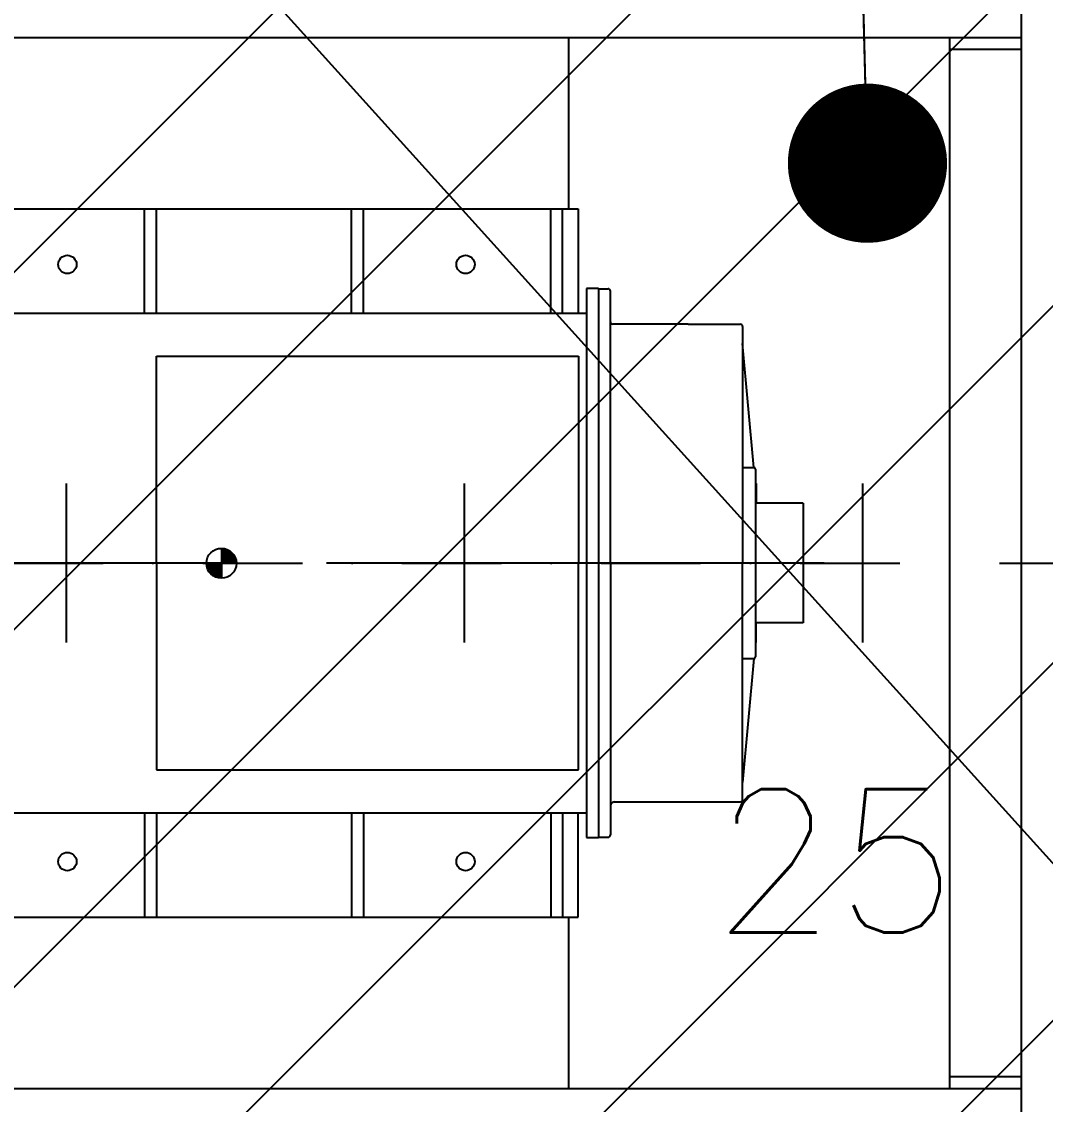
# Model space of a CAD drawing. Header units: millimetres. Extents: x 1084702 to 1166801, y 36632 to 124519.
# Drawn here: x 1103836 to 1105122, y 47152 to 48512 of the extents above; entities that cross this region are included whole.
import ezdxf

# ---------------------------------------------------------------- set-up
doc = ezdxf.new("R2010")
doc.units = ezdxf.units.MM
doc.header["$LTSCALE"] = 250
doc.linetypes.add('CENTER', pattern=[3, 2.5, -0.25, 0, -0.25])
doc.linetypes.add('DASHDOT', pattern=[1, 0.5, -0.25, 0, -0.25])
doc.layers.get('0').update_dxf_attribs({"color": 255})
doc.layers.add('%posline', color=240, linetype='Continuous')
doc.layers.add('%symbol', color=1, linetype='Continuous')
doc.styles.add('18', font='romans', dxfattribs={"height": 180})
doc.styles.add('ROMANS', font='ROMANS.shx', dxfattribs={"height": 100})
doc.dimstyles.new('dott', dxfattribs={"dimscale": 100, "dimtxt": 150, "dimasz": 0.01, "dimexe": 0.5, "dimexo": 1, "dimgap": 1, "dimtad": 1, "dimdsep": 46, "dimtxsty": 'ROMANS', "dimcen": 1.5, "dimclrd": 1, "dimclre": 1, "dimclrt": 2, "dimazin": 2, "dimtfac": 1, "dimtmove": 2, "dimatfit": 3, "dimldrblk": 'DOT', "dimfxl": 1, "dimtvp": 100, "dimtolj": 1, "dimarcsym": 0})

# ---------------------------------------------------------------- blocks, each defined once
blk = doc.blocks.new('A$C64097268')
for p, q in [((11500, -100), (11500, 100)), ((12000, -100), (12000, 100)), ((12500, -100), (12500, 100))]:
    blk.add_line(p, q)
at = {"linetype": 'DASHDOT'}
blk.add_line((-2084.2, 0), (35128.7, 0), dxfattribs=at)
at = {"style": '18'}
blk.add_text('25', height=180, dxfattribs=at).set_placement((12310.9, -464.2))
blk = doc.blocks.new('_Dot')
at = {"color": 0, "linetype": 'ByBlock', "lineweight": -2}
blk.add_line((-0.5, 0), (-1, 0), dxfattribs=at)
at = {"color": 0, "linetype": 'ByBlock', "const_width": 0.5}
blk.add_lwpolyline([(-0.25, 0, 1), (0.25, 0, 1)], format="xyb", close=True, dxfattribs=at)
blk = doc.blocks.new('GENERATOR-CENTER')
for p, q in [((274.4, -750), (274.4, 750)), ((-3075.6, 660), (274.4, 660)), ((-294.6, 660), (-294.6, 445)), ((184.4, -660), (184.4, 660)), ((274.4, 645), (184.4, 645)), ((-1085.3, 445), (-282.7, 445)), ((-827, 314), (-827, 445)), ((-812, 314), (-812, 445)), ((-567, 314), (-567, 445)), ((-552, 314), (-552, 445)), ((-317, 314), (-317, 445)), ((-302, 314), (-302, 445)), ((-282.7, 445), (-282.7, 314)), ((-272, 345), (-272, -345)), ((-257, 345), (-272, 345)), ((-257, 345), (-257, -345)), ((-257, 344.5), (-245, 344.5)), ((-242, 310), (-242, 341.5)), ((-1092, 314), (-272, 314)), ((-242, 0), (-242, 310)), ((-144.5, 300), (-239, 300)), ((-144.5, 300), (-79, 300)), ((-76, 297), (-76, 0)), ((-62, 120), (-76, 275.7)), ((-812, 0), (-812, 260)), ((-812, 260), (-282, 260)), ((-282, 260), (-282, 0)), ((-76, 120), (-62, 120)), ((-60, 118), (-60, 59.8)), ((-59, 100), (-60, 100)), ((-59, 100), (-59, 75)), ((0, 75), (-60, 75)), ((0, 75), (0, 55.7)), ((-60, 59.8), (-60, 12.7)), ((0, 55.7), (0, -75)), ((-730.6, 17.3), (-730.6, -18.1)), ((-713.8, 0.5), (-729.7, 16.4)), ((-729.7, 14.6), (-715.6, 0.5)), ((-728.9, 17.3), (-712.9, 1.4)), ((-712.9, 3.1), (-727.1, 17.3)), ((-724.4, 16.4), (-713.8, 5.8)), ((-715.6, 9.3), (-720.9, 14.6)), ((0, 16.7), (0, -75)), ((-717.4, 0.5), (-729.7, 12.9)), ((-729.7, 11.1), (-719.1, 0.5)), ((-720.9, 0.5), (-729.7, 9.3)), ((-729.7, 7.6), (-722.7, 0.5)), ((-724.4, 0.5), (-729.7, 5.8)), ((-729.7, 4), (-726.2, 0.5)), ((-728, 0.5), (-729.7, 2.3)), ((-729.7, 0.5), (-729.7, 0.5)), ((-60, 12.7), (-60, -50)), ((-812, 0), (-812, -260)), ((-712.9, -0.4), (-748.3, -0.4)), ((-748.3, -2.2), (-732.4, -18.1)), ((-734.2, -18.1), (-748.3, -3.9)), ((-731.5, -17.2), (-747.4, -1.3)), ((-747.4, -6.6), (-736.8, -17.2)), ((-745.7, -1.3), (-731.5, -15.4)), ((-740.3, -15.4), (-745.7, -10.1)), ((-731.5, -13.7), (-743.9, -1.3)), ((-742.1, -1.3), (-731.5, -11.9)), ((-731.5, -10.1), (-740.3, -1.3)), ((-738.6, -1.3), (-731.5, -8.3)), ((-731.5, -6.6), (-736.8, -1.3)), ((-735, -1.3), (-731.5, -4.8)), ((-731.5, -3), (-733.3, -1.3)), ((-731.5, -1.3), (-731.5, -1.3)), ((-282, -260), (-282, 0)), ((-242, 0), (-242, -242.3)), ((-76, -292.5), (-76, 0)), ((-60, -50), (-60, -118)), ((0, -75), (-60, -75)), ((-59, -100), (-59, -75)), ((-76, -120), (-62, -120)), ((-62, -120), (-76, -275.7)), ((-242, -242.3), (-242, -310)), ((-812, -260), (-282, -260)), ((-76, -297), (-76, -292.5)), ((-242, -310), (-242, -341.5)), ((-237.5, -300), (-79, -300)), ((-1092, -314), (-272, -314)), ((-827, -314), (-827, -445)), ((-812, -314), (-812, -445)), ((-567, -314), (-567, -445)), ((-552, -314), (-552, -445)), ((-317, -314), (-317, -445)), ((-302, -314), (-302, -445)), ((-282.7, -445), (-282.7, -314)), ((-272, -345), (-257, -345)), ((-257, -344.5), (-245, -344.5)), ((-1085.3, -445), (-282.7, -445)), ((-294.6, -445), (-294.6, -660)), ((184.4, -645), (274.4, -645)), ((-3075.6, -660), (274.4, -660))]:
    blk.add_line(p, q)
at = {"linetype": 'CENTER'}
blk.add_line((26.5, 0), (-1337.6, 0), dxfattribs=at)
for centre, radius in [((-924, 375), 11.5), ((-424, 375), 11.5), ((-730.6, -0.4), 18.8), ((-924, -375), 11.5), ((-424, -375), 11.5)]:
    blk.add_circle(centre, radius)
for centre, radius, start, end in [((-245, 341.5), 3, 0, 90), ((-239, 303), 3, 180, 270), ((-79, 297), 3, 0, 90), ((-62, 118), 2, 0, 90), ((-62, -118), 2, 270, 0), ((-79, -297), 3, 270, 0), ((-237, -305), 5, 90, 180), ((-245, -341.5), 3, 270, 0)]:
    blk.add_arc(centre, radius, start, end)
blk = doc.blocks.new('BL_1-deck_B4_2')
blk.add_blockref('GENERATOR-CENTER', (87054.8, 16083.8))

msp = doc.modelspace()

# ---------------------------------------------------------------- hatches: boundary and pattern name
at = {"layer": '%symbol', "true_color": 0x939598}
h = msp.add_hatch(dxfattribs=at)
h.set_pattern_fill('ANSI31', color=252, scale=100)
h.paths.add_polyline_path([(1097892.6, 52632.3), (1097892.6, 43032.3), (1109392.6, 43032.3), (1109392.6, 52632.3)])

# ---------------------------------------------------------------- block references
for name, p in [('BL_1-deck_B4_2', (1017763, 31748.5)), ('A$C64097268', (1092392.6, 47832.3))]:
    msp.add_blockref(name, p)
at = {"linetype": 'CENTER'}
msp.add_blockref('A$C64097268', (1092392.6, 47832.3), dxfattribs=at)

# ---------------------------------------------------------------- leaders
at = {"layer": '%posline', "linetype": 'ByBlock'}
for points in [[(1105977, 46518.4), (1099711.3, 53457.4)], [(1104898.6, 48334.5), (1104766.6, 53457.4)], [(1106280.8, 47363.3), (1101490.5, 42238)]]:
    msp.add_leader(points, dimstyle='dott', override={"dimasz": 2, "dimgap": 1, "dimtad": 0, "dimclrd": 256}, dxfattribs=at)

doc.saveas('drawing.dxf')
